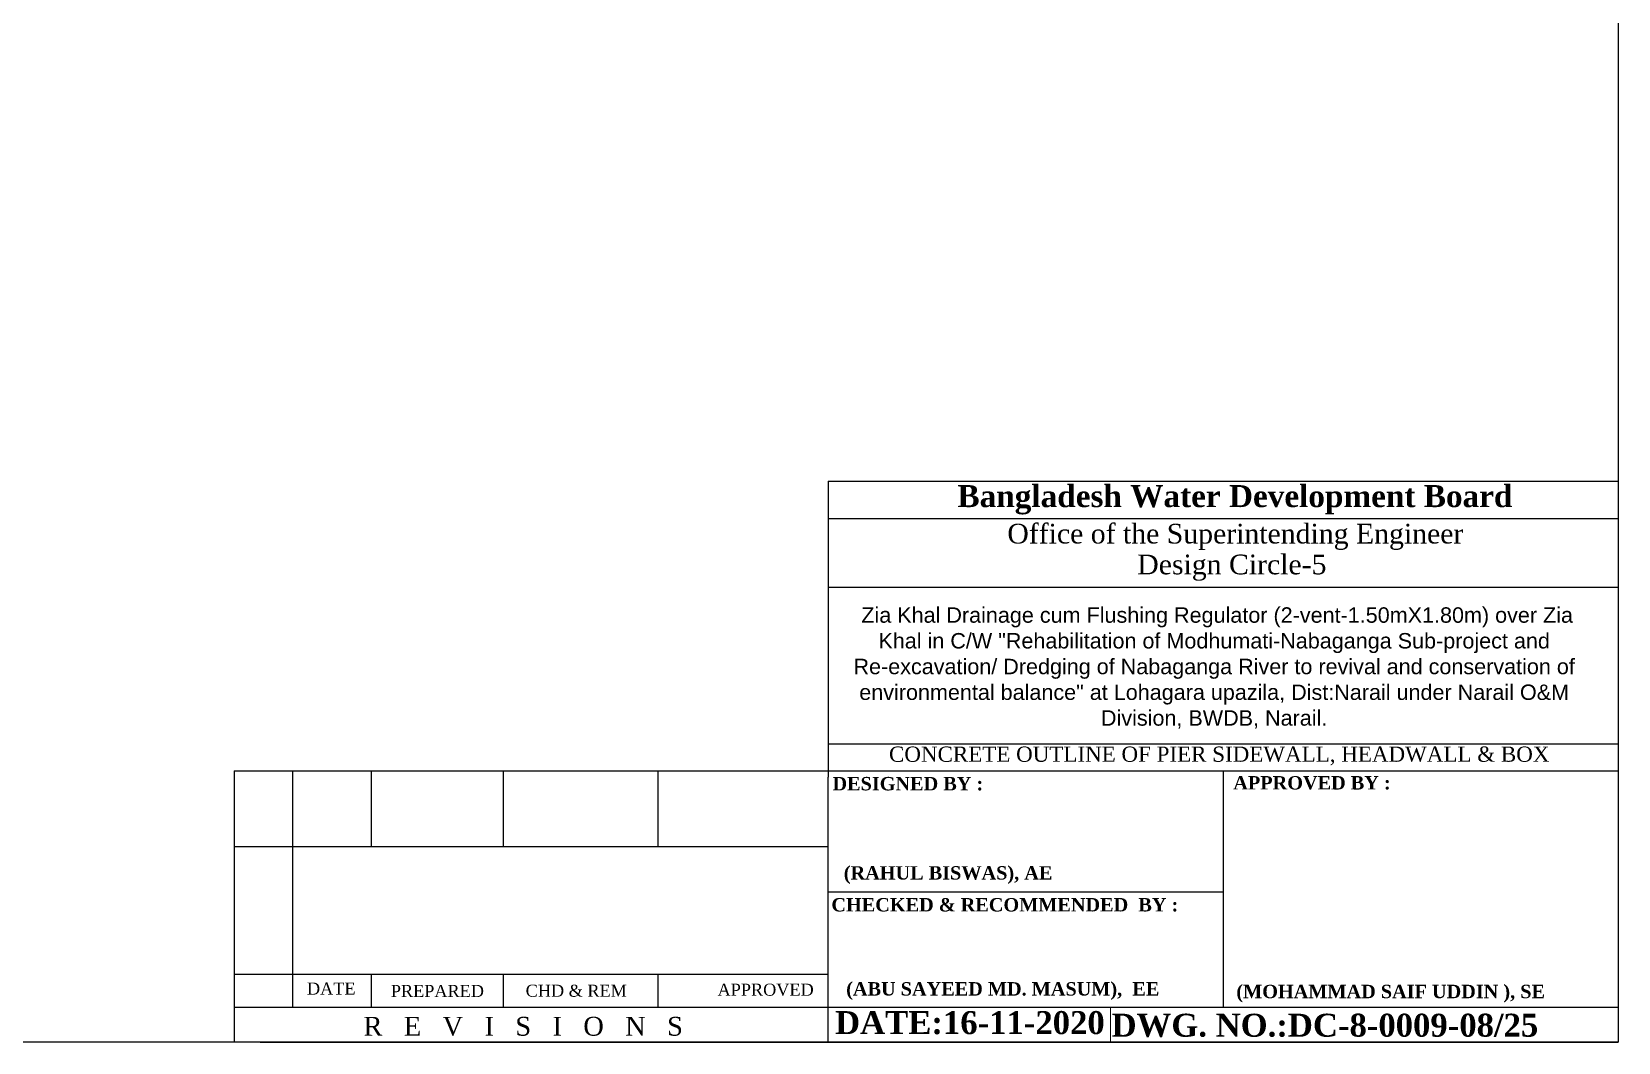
# Model space of a CAD drawing. Extents: x -358915 to 1258323, y -1667244 to -305611.
# Drawn here: x 408749 to 424170, y -1482912 to -1473091 of the extents above; entities that cross this region are included whole.
import ezdxf

# ---------------------------------------------------------------- set-up
doc = ezdxf.new("R2010")
doc.units = 0
doc.header["$LTSCALE"] = 300
doc.header["$MEASUREMENT"] = 0
doc.layers.add('Left Bank Profile', color=7, linetype='CONTINUOUS', lineweight=25)
doc.layers.add('LINE', color=7, linetype='CONTINUOUS')

msp = doc.modelspace()

# ---------------------------------------------------------------- linework, layer by layer
at = {"layer": 'Left Bank Profile'}
msp.add_lwpolyline([(410969.5, -1482911.9), (424170.2, -1482911.9)], dxfattribs=at)
msp.add_lwpolyline([(410969.5, -1482911.9), (424170.2, -1482911.9)], dxfattribs=at)
at = {"layer": 'LINE'}
for p, q in [((416491.3, -1477459), (424170.2, -1477459)), ((416491.3, -1477459), (416491.3, -1480335)), ((416491.3, -1477823.1), (424170.2, -1477823.1)), ((416491.3, -1478488.1), (424170.2, -1478488.1)), ((416491.3, -1480010.2), (424170.2, -1480010.2)), ((410717.9, -1480273.9), (416327.1, -1480273.9)), ((410717.9, -1480273.9), (410717.9, -1482911.9)), ((411117.2, -1480273.9), (416491.3, -1480273.9)), ((411284.5, -1480273.9), (411284.5, -1482571.2)), ((411284.5, -1480273.9), (411284.5, -1482571.2)), ((411284.5, -1480273.9), (411284.5, -1482571.2)), ((411284.5, -1480273.9), (411284.5, -1482571.2)), ((412048.1, -1480273.9), (412048.1, -1481010.7)), ((413334.6, -1481010.7), (413334.6, -1480273.9)), ((414839.1, -1481010.7), (414839.1, -1480273.9)), ((416491.3, -1480273.9), (424170.2, -1480273.9)), ((416491.3, -1482911.9), (416491.3, -1480335)), ((420330.7, -1480273.9), (420330.7, -1482571.2)), ((410717.9, -1481010.7), (416327.1, -1481010.7)), ((411117.2, -1481010.7), (416491.3, -1481010.7)), ((416491.3, -1481450.1), (420330.7, -1481450.1)), ((410717.9, -1482250.9), (416327.1, -1482250.9)), ((411117.2, -1482250.9), (416491.3, -1482250.9)), ((411117.2, -1482250.9), (416327.1, -1482250.9)), ((411117.2, -1482250.9), (416327.1, -1482250.9)), ((412048.1, -1482250.9), (412048.1, -1482571.2)), ((413334.6, -1482571.2), (413334.6, -1482250.9)), ((414839.1, -1482571.2), (414839.1, -1482250.9)), ((410717.9, -1482571.2), (416327.1, -1482571.2)), ((411117.2, -1482571.2), (416491.3, -1482571.2)), ((411117.2, -1482571.2), (416327.1, -1482571.2)), ((411117.2, -1482571.2), (416327.1, -1482571.2)), ((416491.3, -1482571.2), (424170.2, -1482571.2)), ((417932.1, -1482571.2), (424170.2, -1482571.2)), ((417932.1, -1482571.2), (424170.2, -1482571.2)), ((417932.1, -1482571.2), (424170.2, -1482571.2))]:
    msp.add_line(p, q, dxfattribs=at)
at = {"layer": 'LINE', "lineweight": 9}
msp.add_line((424170.2, -1477459), (424170.2, -1482911.9), dxfattribs=at)
at = {"layer": 'LINE', "color": 7, "lineweight": 9}
for p, q in [((419235.8, -1482571.2), (419235.8, -1482911.9)), ((416746.8, -1482911.9), (410717.9, -1482911.9)), ((424170.2, -1482911.9), (416746.8, -1482911.9)), ((422586.1, -1482911.9), (423105.2, -1482911.9))]:
    msp.add_line(p, q, dxfattribs=at)
at = {"layer": 'LINE'}
msp.add_lwpolyline([(424170.2, -1482911.9), (398275.4, -1482911.9), (398275.4, -1464600.6), (424170.2, -1464600.6)], close=True, dxfattribs=at)

# ---------------------------------------------------------------- texts
at = {"layer": 'LINE', "color": 7, "lineweight": 9}
for s, insert, char_height, width, attachment_point in [('{\\fTimes New Roman|b1|i0|c0|p18;Bangladesh Water Development Board}', (417747.2, -1477497), 213.933, 7684.396, 1), ('{\\fTimes New Roman|b0|i0|c0|p18;Office of the Superintending Engineer}', (418232.1, -1477873.2), 191.449, 6876.797, 1), ('{\\fTimes New Roman|b0|i0|c0|p18;Design Circle-5}', (419495, -1478172.6), 191.449, 6876.797, 1), ('\\A1;{\\fArial|b0|i0|c0|p34; Zia Khal Drainage cum Flushing Regulator (2-vent-1.50mX1.80m) over Zia Khal in\\A0;\\C256; C/W "Rehabilitatio\\A1;\\C7;n of Modhumati-Nabaganga Sub-project and Re-excavation/ Dredging of\\C256; Nabaganga River to revival and conservation of environmental balance" at Lohagara upazila, Dist:Narail under Narail O&M Division, BWDB, Narail.}', (420242.2, -1479862.9), 150, 7318.879, 8), ('{\\fTimes New Roman|b0|i0|c0|p18;CONCRETE OUTLINE OF PIER SIDEWALL, HEADWALL & BOX}', (420291.6, -1480220.9), 147.99, 6314.172, 8)]:
    msp.add_mtext(s, dxfattribs=dict(at, insert=insert, char_height=char_height, width=width, attachment_point=attachment_point))
at = {"layer": 'LINE', "color": 7, "lineweight": 9, "attachment_point": 1}
for s, insert, char_height in [('{\\fTimes New Roman|b1|i0|c0|p18;DESIGNED BY :}', (416532.5, -1480333.5), 130.238), ('{\\fTimes New Roman|b1|i0|c0|p18;APPROVED BY :}', (420428.1, -1480325.1), 130.238), ('{\\fTimes New Roman|b1|i0|c0|p18;\\C0;(RAHUL BISWAS), AE}', (416642.4, -1481200.6), 130.238), ('{\\fTimes New Roman|b1|i0|c0|p18;CHECKED & RECOMMENDED  BY :}', (416521.8, -1481510.5), 130.238), ('{\\fTimes New Roman|b0|i0|c0|p18;DATE }', (411424.4, -1482331.8), 117.214), ('{\\fTimes New Roman|b0|i0|c0|p18;PREPARED\\fTimes New Roman|b1|i0|c0|p18; }', (412239.5, -1482354.8), 117.214), ('{\\fTimes New Roman|b0|i0|c0|p18;CHD & REM }', (413550.2, -1482352.3), 117.214), ('{\\fTimes New Roman|b0|i0|c0|p18;APPROVED}', (415415.4, -1482342.3), 117.214), ('{\\fTimes New Roman|b1|i0|c0|p18;\\C0;(ABU SAYEED MD. MASUM),  EE  }', (416665.7, -1482327.8), 130.238), ('{\\fTimes New Roman|b1|i0|c0|p18;\\C0;(MOHAMMAD SAIF UDDIN ), SE}', (420458.2, -1482353.2), 130.238), ('{\\fTimes New Roman|b0|i0|c0|p18;R   E   V   I   S   I   O   N   S}', (411974.1, -1482664.8), 183.147), ('{\\fTimes New Roman|b1|i0|c0|p18;DATE:16-11-2020}', (416557.3, -1482609.2), 223.153), ('{\\fTimes New Roman|b0|i0|c0|p18; \\fTimes New Roman|b1|i0|c0|p18;DWG. NO.:DC-8-0009-08/25}', (419161.2, -1482634.5), 223.153)]:
    msp.add_mtext(s, dxfattribs=dict(at, insert=insert, char_height=char_height))

doc.saveas('drawing.dxf')
